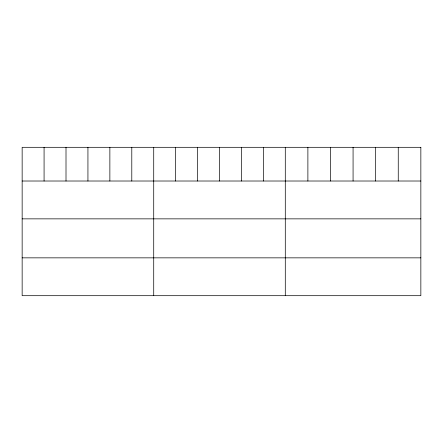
<?xml version="1.0" encoding="UTF-8"?>
<svg xmlns="http://www.w3.org/2000/svg" width="443" height="443" viewBox="0 0 443 443"><rect width="100%" height="100%" fill="white"/><g stroke="black" fill="none" stroke-linecap="round" stroke-linejoin="round"><path stroke-width="0.66" d="M22.15 181.015L420.85 181.015M22.15 218.859L420.85 218.859M22.15 257.848L420.85 257.848M398.257 147.309L398.257 181.015M375.664 147.309L375.664 181.015M353.071 147.309L353.071 181.015M330.478 147.309L330.478 181.015M307.885 147.309L307.885 181.015M285.292 147.309L285.292 295.691M263.363 147.309L263.363 181.015M241.435 147.309L241.435 181.015M219.506 147.309L219.506 181.015M197.578 147.309L197.578 181.015M175.649 147.309L175.649 181.015M153.721 147.309L153.721 295.691M131.792 147.309L131.792 181.015M109.864 147.309L109.864 181.015M87.936 147.309L87.936 181.015M66.007 147.309L66.007 181.015M44.078 147.309L44.078 181.015M420.85 147.309L22.15 147.309L22.15 295.691L420.85 295.691L420.85 147.309"/></g></svg>
